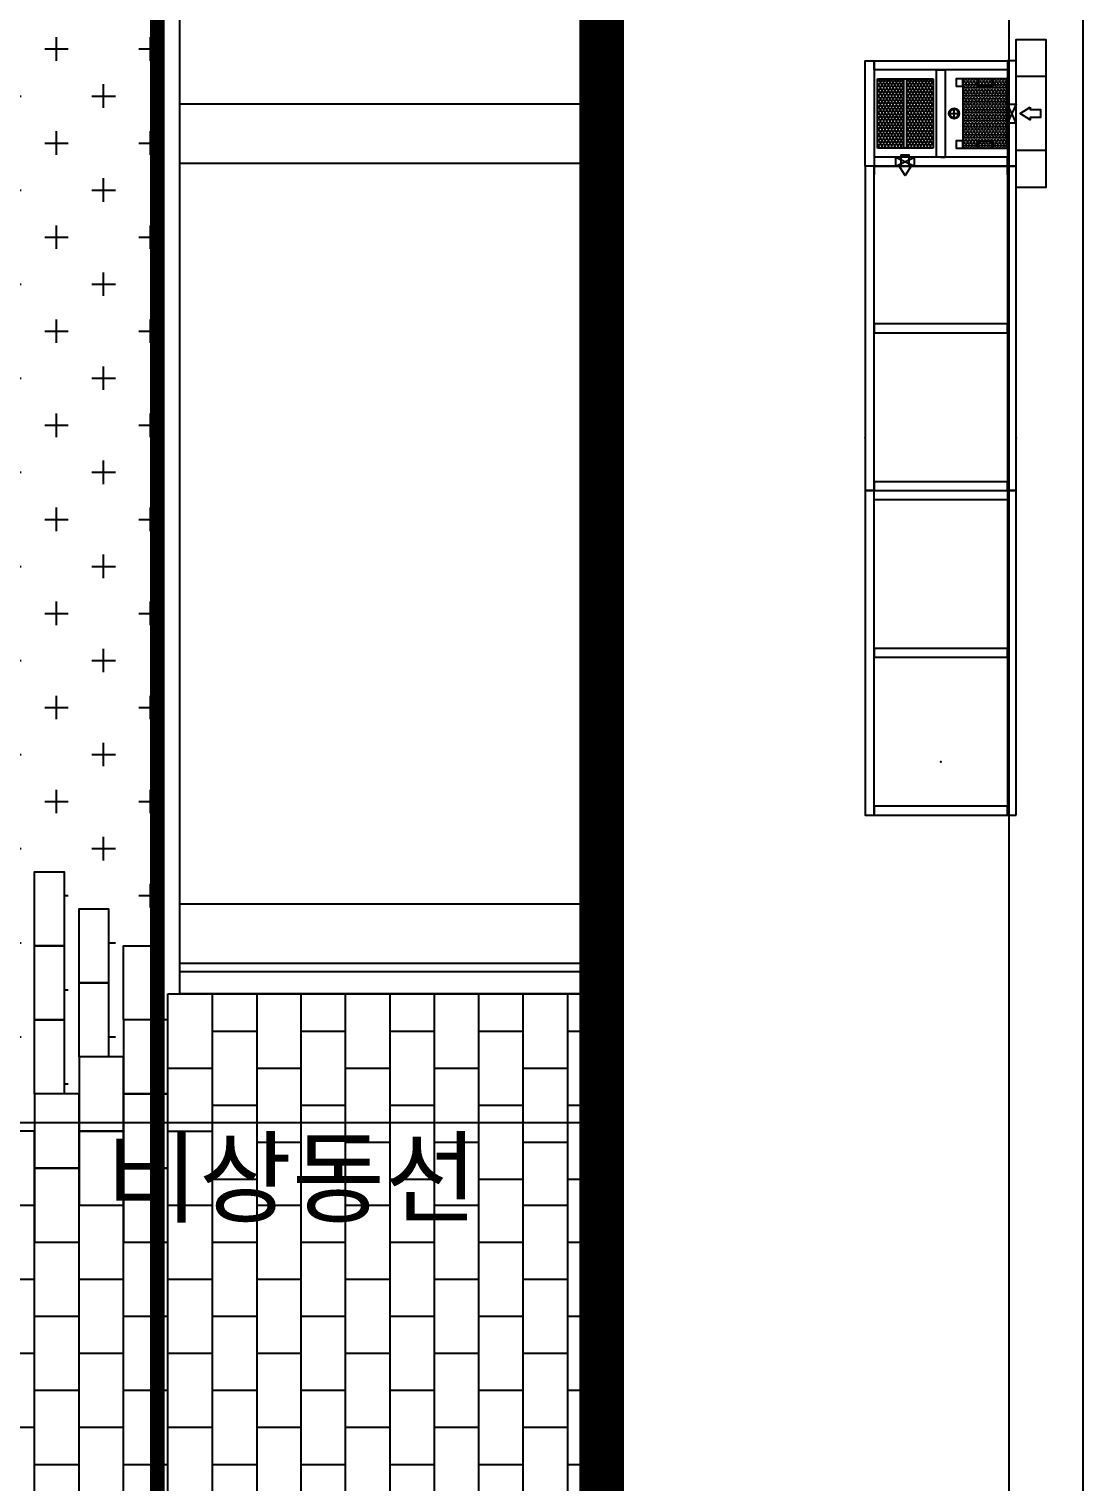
# Model space of a CAD drawing. Header units: millimetres. Extents: x -58335 to 291665, y -66693 to 213307.
# Drawn here: x 201016 to 208133, y 100228 to 110035 of the extents above; entities that cross this region are included whole.
import ezdxf
from ezdxf.xclip import XClip

# ---------------------------------------------------------------- set-up
doc = ezdxf.new("R2010")
doc.units = ezdxf.units.MM
doc.header["$LTSCALE"] = 1000
doc.header["$XCLIPFRAME"] = 0
for name, pattern in [('X-SITE$0$HID', [2.8, 1.8, -1]), ('X-SITE$0$HIDDEN', [0.375, 0.25, -0.125]), ('X-SITE$0$HIDDEN2', [4.75, 3.17, -1.58]), ('X-SITE$0$PHANTOM2', [1.25, 0.625, -0.125, 0.125, -0.125, 0.125, -0.125])]:
    doc.linetypes.add(name, pattern=pattern)
for name, color, linetype in [('X-SITE$0$-MY-계획선', 253, 'Continuous'), ('X-SITE$0$-MY-녹지', 254, 'Continuous'), ('X-SITE$0$-MY-보조선', 253, 'Continuous'), ('X-SITE$0$-MY-포장선', 254, 'Continuous'), ('X-SITE$0$-보도선', 7, 'Continuous'), ('X-SITE$0$A-BOUNDARY(PLAN)', 2, 'X-SITE$0$PHANTOM2'), ('X-SITE$0$A-전기충전기', 1, 'Continuous'), ('X-SITE$0$식물재배화분', 253, 'Continuous'), ('X-SITE$0$차선계획', 7, 'Continuous')]:
    doc.layers.add(name, color=color, linetype=linetype)
doc.layers.add('X-SITE$0$-변경 블럭 외곽-', color=252, linetype='Continuous', lineweight=0)
doc.layers.add('X-SITE$0$NOPLOT', color=193, linetype='Continuous', plot=False)
doc.layers.add('X-SITE$0$건축한계선(3m)', color=193, linetype='Continuous', plot=False)
doc.styles.add('X-SITE$0$Gtx', font='')
doc.styles.get('X-SITE$0$Gtx').set_extended_font_data('Dotum')
pattern_1 = [(0, (-29382.5, 14650.24), (317.5, 317.5), [158.75, -476.25]), (90, (-29303.13, 14570.87), (-317.5, 317.5), [158.75, -476.25])]

# ---------------------------------------------------------------- blocks, each defined once
blk = doc.blocks.new('X-SITE$0$A$C79eb7408')
blk.add_lwpolyline([(-150, 0), (150, 0), (150, 500), (-150, 500)], close=True)
blk = doc.blocks.new('X-SITE$0$A$Cf6841d34')
blk.add_lwpolyline([(100, 0), (-100, 0), (-100, 500), (100, 500)], close=True)
blk = doc.blocks.new('X-SITE$0$240910_L-1F')
at = {"layer": 'X-SITE$0$-MY-녹지'}
h = blk.add_hatch(dxfattribs=at)
h.set_pattern_fill('CROSS', color=256, scale=50, style=2)
h.set_pattern_definition(pattern_1)
h.paths.add_polyline_path([(159871.1, 116997), (159971.1, 116997), (159971.1, 118747), (160171.1, 118747), (160171.1, 117247), (160271.1, 117247), (160271.1, 118497), (160471.1, 118497), (160471.1, 116497), (160571.1, 116497), (160571.1, 118247), (160771.1, 118247), (160771.1, 116247), (160871.1, 116247), (160871.1, 118997), (161071.1, 118997), (161071.1, 116497), (161171.1, 116497), (161171.1, 118247), (161371.1, 118247), (161371.1, 116247), (161471.1, 116247), (161471.1, 118497), (161671.1, 118497), (161671.1, 116497), (161771.1, 116497), (161771.1, 117747), (161971.1, 117747), (161971.1, 116247), (162071.1, 116247), (162071.1, 117997), (162271.1, 117997), (162271.1, 116497), (162371.1, 116497), (162371.1, 118747), (162571.1, 118747), (162571.1, 116247), (162671.1, 116247), (162671.1, 118997), (162871.1, 118997), (162871.1, 116497), (162971.1, 116497), (162971.1, 118747), (163171.1, 118747), (163171.1, 117247), (163271.1, 117247), (163271.1, 119997), (163471.1, 119997), (163471.1, 117497), (163571.1, 117497), (163571.1, 117247), (163671.1, 117250.7), (163671.1, 121250.7), (163871.1, 121250.7), (163871.1, 120997), (164171.1, 120997), (164171.1, 121247), (164471.1, 121247), (164471.1, 121497), (164771.1, 121497), (164771.1, 121247), (165071.1, 121247), (165071.1, 120997), (165371.1, 120997), (165371.1, 121247), (165671.1, 121247), (165671.1, 120997), (166071.1, 120997), (166071.1, 117997), (165971.1, 117997), (165971.1, 117915.8), (165971.1, 117747), (166271.1, 117747), (166271.1, 118997), (166471.1, 118997), (166471.1, 117997), (166571.1, 117997), (166571.1, 119247), (166771.1, 119247), (166771.1, 117747), (166871.1, 117747), (166871.1, 118997), (167071.1, 118997), (167071.1, 117997), (167171.1, 117997), (167171.1, 118247), (167371.1, 118247), (167371.1, 117247), (167471.1, 117247), (167471.1, 118497), (167671.1, 118497), (167671.1, 117997), (167771.1, 117997), (167771.1, 118247), (167971.1, 118247), (167971.1, 117747), (168071.1, 117747), (168071.1, 117997), (168271.1, 117997), (168271.1, 116997), (168371.1, 116997), (168371.1, 118247), (168571.1, 118247), (168571.1, 117247), (168671.1, 117247), (168671.1, 117997), (168871.1, 117997), (168871.1, 116997), (168971.1, 116997), (168971.1, 118747), (169171.1, 118747), (169171.1, 116747), (169271.1, 116747), (169271.1, 117997), (169471.1, 117997), (169471.1, 116997), (169571.1, 116997), (169571.1, 118247), (169771.1, 118247), (169771.1, 116747), (169871.1, 116747), (169871.1, 117997), (170071.1, 117997), (170071.1, 117497), (170171.1, 117497), (170171.1, 118247), (170371.1, 118247), (170371.1, 117247), (170471.1, 117247), (170471.1, 117997), (170671.1, 117997), (170671.1, 117497), (170771.1, 117497), (170771.1, 118247), (170971.1, 118247), (170971.1, 117247), (171071.1, 117247), (171071.1, 118497), (171271.1, 118497), (171271.1, 116997), (171371.1, 116997), (171371.1, 118247), (171571.1, 118247), (171571.1, 117247), (171671.1, 117247), (171671.1, 118997), (171871.1, 118997), (171871.1, 117497), (171971.1, 117497), (171971.1, 118747), (172171.1, 118747), (172171.1, 117747), (172271.1, 117747), (172271.1, 118497), (172471.1, 118497), (172471.1, 117997), (172500, 117997), (172500, 125655.3), (157371.1, 125655.3), (157371.1, 119997), (157571.1, 119997), (157571.1, 120247), (157871.1, 120247), (157871.1, 120497), (158171.1, 120497), (158171.1, 120247), (158471.1, 120247), (158471.1, 120497), (158671.1, 120497), (158671.1, 117497), (158771.1, 117497), (158771.1, 117747), (158971.1, 117747), (158971.1, 116747), (159071.1, 116747), (159071.1, 117997), (159271.1, 117997), (159271.1, 116997), (159371.1, 116997), (159371.1, 118247), (159571.1, 118247), (159571.1, 116747), (159671.1, 116747), (159671.1, 117997), (159871.1, 117997)])
h = blk.add_hatch(dxfattribs=at)
h.set_pattern_fill('CROSS', color=256, scale=50, style=2)
h.set_pattern_definition(pattern_1)
h.paths.add_polyline_path([(159871.1, 116997), (159971.1, 116997), (159971.1, 118747), (160171.1, 118747), (160171.1, 117247), (160271.1, 117247), (160271.1, 118497), (160471.1, 118497), (160471.1, 116497), (160571.1, 116497), (160571.1, 118247), (160771.1, 118247), (160771.1, 116247), (160871.1, 116247), (160871.1, 118997), (161071.1, 118997), (161071.1, 116497), (161171.1, 116497), (161171.1, 118247), (161371.1, 118247), (161371.1, 116247), (161471.1, 116247), (161471.1, 118497), (161671.1, 118497), (161671.1, 116497), (161771.1, 116497), (161771.1, 117747), (161971.1, 117747), (161971.1, 116247), (162071.1, 116247), (162071.1, 117997), (162271.1, 117997), (162271.1, 116497), (162371.1, 116497), (162371.1, 118747), (162571.1, 118747), (162571.1, 116247), (162671.1, 116247), (162671.1, 118997), (162871.1, 118997), (162871.1, 116497), (162971.1, 116497), (162971.1, 118747), (163171.1, 118747), (163171.1, 117247), (163271.1, 117247), (163271.1, 119997), (163471.1, 119997), (163471.1, 117497), (163571.1, 117497), (163571.1, 117247), (163671.1, 117250.7), (163671.1, 121250.7), (163871.1, 121250.7), (163871.1, 120997), (164171.1, 120997), (164171.1, 121247), (164471.1, 121247), (164471.1, 121497), (164771.1, 121497), (164771.1, 121247), (165071.1, 121247), (165071.1, 120997), (165371.1, 120997), (165371.1, 121247), (165671.1, 121247), (165671.1, 120997), (166071.1, 120997), (166071.1, 117997), (165971.1, 117997), (165971.1, 117915.8), (165971.1, 117747), (166271.1, 117747), (166271.1, 118997), (166471.1, 118997), (166471.1, 117997), (166571.1, 117997), (166571.1, 119247), (166771.1, 119247), (166771.1, 117747), (166871.1, 117747), (166871.1, 118997), (167071.1, 118997), (167071.1, 117997), (167171.1, 117997), (167171.1, 118247), (167371.1, 118247), (167371.1, 117247), (167471.1, 117247), (167471.1, 118497), (167671.1, 118497), (167671.1, 117997), (167771.1, 117997), (167771.1, 118247), (167971.1, 118247), (167971.1, 117747), (168071.1, 117747), (168071.1, 117997), (168271.1, 117997), (168271.1, 116997), (168371.1, 116997), (168371.1, 118247), (168571.1, 118247), (168571.1, 117247), (168671.1, 117247), (168671.1, 117997), (168871.1, 117997), (168871.1, 116997), (168971.1, 116997), (168971.1, 118747), (169171.1, 118747), (169171.1, 116747), (169271.1, 116747), (169271.1, 117997), (169471.1, 117997), (169471.1, 116997), (169571.1, 116997), (169571.1, 118247), (169771.1, 118247), (169771.1, 116747), (169871.1, 116747), (169871.1, 117997), (170071.1, 117997), (170071.1, 117497), (170171.1, 117497), (170171.1, 118247), (170371.1, 118247), (170371.1, 117247), (170471.1, 117247), (170471.1, 117997), (170671.1, 117997), (170671.1, 117497), (170771.1, 117497), (170771.1, 118247), (170971.1, 118247), (170971.1, 117247), (171071.1, 117247), (171071.1, 118497), (171271.1, 118497), (171271.1, 116997), (171371.1, 116997), (171371.1, 118247), (171571.1, 118247), (171571.1, 117247), (171671.1, 117247), (171671.1, 118997), (171871.1, 118997), (171871.1, 117497), (171971.1, 117497), (171971.1, 118747), (172171.1, 118747), (172171.1, 117747), (172271.1, 117747), (172271.1, 118497), (172471.1, 118497), (172471.1, 117997), (172500, 117997), (172500, 125655.3), (157371.1, 125655.3), (157371.1, 119997), (157571.1, 119997), (157571.1, 120247), (157871.1, 120247), (157871.1, 120497), (158171.1, 120497), (158171.1, 120247), (158471.1, 120247), (158471.1, 120497), (158671.1, 120497), (158671.1, 117497), (158771.1, 117497), (158771.1, 117747), (158971.1, 117747), (158971.1, 116747), (159071.1, 116747), (159071.1, 117997), (159271.1, 117997), (159271.1, 116997), (159371.1, 116997), (159371.1, 118247), (159571.1, 118247), (159571.1, 116747), (159671.1, 116747), (159671.1, 117997), (159871.1, 117997)])
at = {"layer": 'X-SITE$0$-MY-계획선'}
for p in [(172650, 131956.5), (172650, 131956.5), (175500, 118172), (175500, 118172)]:
    blk.add_line(p, (172650, 118172), dxfattribs=at)
at = {"layer": 'X-SITE$0$-MY-보조선'}
blk.add_line((172500, 131894.4), (172500, 117997), dxfattribs=at)
blk.add_line((172500, 131894.4), (172500, 117997), dxfattribs=at)
blk.add_lwpolyline([(175500, 118322), (172650, 118322)], dxfattribs=at)
blk.add_lwpolyline([(175500, 118322), (172650, 118322)], dxfattribs=at)
at = {"layer": 'X-SITE$0$-MY-포장선'}
for p, q in [((172571.1, 110247), (172571.1, 118172)), ((172571.1, 110247), (172571.1, 118172)), ((173471.1, 110247), (173471.1, 118172)), ((173471.1, 110247), (173471.1, 118172)), ((173771.1, 110247), (173771.1, 118172)), ((173771.1, 110247), (173771.1, 118172)), ((174071.1, 110247), (174071.1, 118172)), ((174071.1, 110247), (174071.1, 118172)), ((174371.1, 110247), (174371.1, 118172)), ((174371.1, 110247), (174371.1, 118172)), ((174671.1, 110247), (174671.1, 118172)), ((174671.1, 110247), (174671.1, 118172)), ((174971.1, 110247), (174971.1, 118172)), ((174971.1, 110247), (174971.1, 118172)), ((175271.1, 110247), (175271.1, 118172)), ((175271.1, 110247), (175271.1, 118172)), ((171671.1, 109997), (171671.1, 116997)), ((171671.1, 109997), (171671.1, 116997)), ((172271.1, 110247), (172271.1, 116997)), ((172271.1, 110247), (172271.1, 116997))]:
    blk.add_line(p, q, dxfattribs=at)
for points in [[(172650, 124180.8), (175500, 124180.8)], [(172650, 124180.8), (175500, 124180.8)], [(172650, 123780.8), (175500, 123780.8)], [(172650, 123780.8), (175500, 123780.8)], [(172650, 118780.8), (175500, 118780.8)], [(172650, 118780.8), (175500, 118780.8)], [(172650, 118380.8), (175500, 118380.8)], [(172650, 118380.8), (175500, 118380.8)], [(172571.1, 118172), (175500, 118172)], [(172571.1, 118172), (175500, 118172)], [(172871.1, 118172), (172871.1, 110247)], [(172871.1, 118172), (172871.1, 110247)], [(173171.1, 118172), (173171.1, 110247)], [(173171.1, 118172), (173171.1, 110247)], [(172871.1, 117922), (173171.1, 117922)], [(172871.1, 117922), (173171.1, 117922)], [(173471.1, 117922), (173771.1, 117922)], [(173471.1, 117922), (173771.1, 117922)], [(174071.1, 117922), (174371.1, 117922)], [(174071.1, 117922), (174371.1, 117922)], [(174671.1, 117922), (174971.1, 117922)], [(174671.1, 117922), (174971.1, 117922)], [(175271.1, 117922), (175500, 117922)], [(175271.1, 117922), (175500, 117922)], [(172571.1, 117672), (172871.1, 117672)], [(172571.1, 117672), (172871.1, 117672)], [(173171.1, 117672), (173471.1, 117672)], [(173171.1, 117672), (173471.1, 117672)], [(173771.1, 117672), (174071.1, 117672)], [(173771.1, 117672), (174071.1, 117672)], [(174371.1, 117672), (174671.1, 117672)], [(174371.1, 117672), (174671.1, 117672)], [(174971.1, 117672), (175271.1, 117672)], [(174971.1, 117672), (175271.1, 117672)], [(172871.1, 117422), (173171.1, 117422)], [(172871.1, 117422), (173171.1, 117422)], [(173471.1, 117422), (173771.1, 117422)], [(173471.1, 117422), (173771.1, 117422)], [(174071.1, 117422), (174371.1, 117422)], [(174071.1, 117422), (174371.1, 117422)], [(174671.1, 117422), (174971.1, 117422)], [(174671.1, 117422), (174971.1, 117422)], [(175271.1, 117422), (175500, 117422)], [(175271.1, 117422), (175500, 117422)], [(172571.1, 117247), (172871.1, 117247)], [(172571.1, 117247), (172871.1, 117247)], [(173171.1, 117172), (173471.1, 117172)], [(173171.1, 117172), (173471.1, 117172)], [(173771.1, 117172), (174071.1, 117172)], [(173771.1, 117172), (174071.1, 117172)], [(174371.1, 117172), (174671.1, 117172)], [(174371.1, 117172), (174671.1, 117172)], [(174971.1, 117172), (175271.1, 117172)], [(174971.1, 117172), (175271.1, 117172)], [(171671.1, 109997), (171971.1, 109997), (171971.1, 116997)], [(171671.1, 109997), (171971.1, 109997), (171971.1, 116997)], [(172871.1, 116922), (173171.1, 116922)], [(172871.1, 116922), (173171.1, 116922)], [(173471.1, 116922), (173771.1, 116922)], [(173471.1, 116922), (173771.1, 116922)], [(174071.1, 116922), (174371.1, 116922)], [(174071.1, 116922), (174371.1, 116922)], [(174671.1, 116922), (174971.1, 116922)], [(174671.1, 116922), (174971.1, 116922)], [(175271.1, 116922), (175500, 116922)], [(175271.1, 116922), (175500, 116922)], [(171371.1, 116747), (171671.1, 116747)], [(171371.1, 116747), (171671.1, 116747)], [(171971.1, 116747), (172271.1, 116747)], [(171971.1, 116747), (172271.1, 116747)], [(172571.1, 116747), (172871.1, 116747)], [(172571.1, 116747), (172871.1, 116747)], [(173171.1, 116747), (173471.1, 116747)], [(173171.1, 116747), (173471.1, 116747)], [(173771.1, 116747), (174071.1, 116747)], [(173771.1, 116747), (174071.1, 116747)], [(174371.1, 116747), (174671.1, 116747)], [(174371.1, 116747), (174671.1, 116747)], [(174971.1, 116747), (175271.1, 116747)], [(174971.1, 116747), (175271.1, 116747)], [(171671.1, 116497), (171971.1, 116497)], [(171671.1, 116497), (171971.1, 116497)], [(172271.1, 116497), (172571.1, 116497)], [(172271.1, 116497), (172571.1, 116497)], [(172871.1, 116497), (173171.1, 116497)], [(172871.1, 116497), (173171.1, 116497)], [(173471.1, 116497), (173771.1, 116497)], [(173471.1, 116497), (173771.1, 116497)], [(174071.1, 116497), (174371.1, 116497)], [(174071.1, 116497), (174371.1, 116497)], [(174671.1, 116497), (174971.1, 116497)], [(174671.1, 116497), (174971.1, 116497)], [(175271.1, 116497), (175500, 116497)], [(175271.1, 116497), (175500, 116497)], [(171371.1, 116247), (171671.1, 116247)], [(171371.1, 116247), (171671.1, 116247)], [(171971.1, 116247), (172271.1, 116247)], [(171971.1, 116247), (172271.1, 116247)], [(172571.1, 116247), (172871.1, 116247)], [(172571.1, 116247), (172871.1, 116247)], [(173171.1, 116247), (173471.1, 116247)], [(173171.1, 116247), (173471.1, 116247)], [(173771.1, 116247), (174071.1, 116247)], [(173771.1, 116247), (174071.1, 116247)], [(174371.1, 116247), (174671.1, 116247)], [(174371.1, 116247), (174671.1, 116247)], [(174971.1, 116247), (175271.1, 116247)], [(174971.1, 116247), (175271.1, 116247)], [(171671.1, 115997), (171971.1, 115997)], [(171671.1, 115997), (171971.1, 115997)], [(172271.1, 115997), (172571.1, 115997)], [(172271.1, 115997), (172571.1, 115997)], [(172871.1, 115997), (173171.1, 115997)], [(172871.1, 115997), (173171.1, 115997)], [(173471.1, 115997), (173771.1, 115997)], [(173471.1, 115997), (173771.1, 115997)], [(174071.1, 115997), (174371.1, 115997)], [(174071.1, 115997), (174371.1, 115997)], [(174671.1, 115997), (174971.1, 115997)], [(174671.1, 115997), (174971.1, 115997)], [(175271.1, 115997), (175500, 115997)], [(175271.1, 115997), (175500, 115997)], [(171371.1, 115747), (171671.1, 115747)], [(171371.1, 115747), (171671.1, 115747)], [(171971.1, 115747), (172271.1, 115747)], [(171971.1, 115747), (172271.1, 115747)], [(172571.1, 115747), (172871.1, 115747)], [(172571.1, 115747), (172871.1, 115747)], [(173171.1, 115747), (173471.1, 115747)], [(173171.1, 115747), (173471.1, 115747)], [(173771.1, 115747), (174071.1, 115747)], [(173771.1, 115747), (174071.1, 115747)], [(174371.1, 115747), (174671.1, 115747)], [(174371.1, 115747), (174671.1, 115747)], [(174971.1, 115747), (175271.1, 115747)], [(174971.1, 115747), (175271.1, 115747)], [(171671.1, 115497), (171971.1, 115497)], [(171671.1, 115497), (171971.1, 115497)], [(172271.1, 115497), (172571.1, 115497)], [(172271.1, 115497), (172571.1, 115497)], [(172871.1, 115497), (173171.1, 115497)], [(172871.1, 115497), (173171.1, 115497)], [(173471.1, 115497), (173771.1, 115497)], [(173471.1, 115497), (173771.1, 115497)], [(174071.1, 115497), (174371.1, 115497)], [(174071.1, 115497), (174371.1, 115497)], [(174671.1, 115497), (174971.1, 115497)], [(174671.1, 115497), (174971.1, 115497)], [(175271.1, 115497), (175500, 115497)], [(175271.1, 115497), (175500, 115497)], [(171371.1, 115247), (171671.1, 115247)], [(171371.1, 115247), (171671.1, 115247)], [(171971.1, 115247), (172271.1, 115247)], [(171971.1, 115247), (172271.1, 115247)], [(172571.1, 115247), (172871.1, 115247)], [(172571.1, 115247), (172871.1, 115247)], [(173171.1, 115247), (173471.1, 115247)], [(173171.1, 115247), (173471.1, 115247)], [(173771.1, 115247), (174071.1, 115247)], [(173771.1, 115247), (174071.1, 115247)], [(174371.1, 115247), (174671.1, 115247)], [(174371.1, 115247), (174671.1, 115247)], [(174971.1, 115247), (175271.1, 115247)], [(174971.1, 115247), (175271.1, 115247)], [(171671.1, 114997), (171971.1, 114997)], [(171671.1, 114997), (171971.1, 114997)], [(172271.1, 114997), (172571.1, 114997)], [(172271.1, 114997), (172571.1, 114997)], [(172871.1, 114997), (173171.1, 114997)], [(172871.1, 114997), (173171.1, 114997)], [(173471.1, 114997), (173771.1, 114997)], [(173471.1, 114997), (173771.1, 114997)], [(174071.1, 114997), (174371.1, 114997)], [(174071.1, 114997), (174371.1, 114997)], [(174671.1, 114997), (174971.1, 114997)], [(174671.1, 114997), (174971.1, 114997)], [(175271.1, 114997), (175500, 114997)], [(175271.1, 114997), (175500, 114997)]]:
    blk.add_lwpolyline(points, dxfattribs=at)
at = {"layer": 'X-SITE$0$NOPLOT'}
blk.add_line((152471.1, 117305.3), (175500, 117305.3), dxfattribs=at)
blk.add_line((152471.1, 117305.3), (175500, 117305.3), dxfattribs=at)
at = {"layer": 'X-SITE$0$-MY-포장선'}
for name, p in [('X-SITE$0$A$Cf6841d34', (171771.1, 118497)), ('X-SITE$0$A$Cf6841d34', (171771.1, 118497)), ('X-SITE$0$A$Cf6841d34', (172071.1, 118247)), ('X-SITE$0$A$Cf6841d34', (172071.1, 118247)), ('X-SITE$0$A$Cf6841d34', (171771.1, 117997)), ('X-SITE$0$A$Cf6841d34', (171771.1, 117997)), ('X-SITE$0$A$Cf6841d34', (172371.1, 117997)), ('X-SITE$0$A$Cf6841d34', (172371.1, 117997)), ('X-SITE$0$A$Cf6841d34', (172071.1, 117747)), ('X-SITE$0$A$Cf6841d34', (172071.1, 117747)), ('X-SITE$0$A$Cf6841d34', (171771.1, 117497)), ('X-SITE$0$A$Cf6841d34', (171771.1, 117497)), ('X-SITE$0$A$C79eb7408', (172421.1, 117497)), ('X-SITE$0$A$C79eb7408', (172421.1, 117497)), ('X-SITE$0$A$C79eb7408', (172121.1, 117247)), ('X-SITE$0$A$C79eb7408', (172121.1, 117247)), ('X-SITE$0$A$C79eb7408', (171821.1, 116997)), ('X-SITE$0$A$C79eb7408', (171821.1, 116997)), ('X-SITE$0$A$C79eb7408', (172421.1, 116997)), ('X-SITE$0$A$C79eb7408', (172421.1, 116997)), ('X-SITE$0$A$C79eb7408', (171521.1, 116747)), ('X-SITE$0$A$C79eb7408', (171521.1, 116747)), ('X-SITE$0$A$C79eb7408', (172121.1, 116747)), ('X-SITE$0$A$C79eb7408', (172121.1, 116747)), ('X-SITE$0$A$C79eb7408', (171821.1, 116497)), ('X-SITE$0$A$C79eb7408', (171821.1, 116497)), ('X-SITE$0$A$C79eb7408', (172421.1, 116497)), ('X-SITE$0$A$C79eb7408', (172421.1, 116497))]:
    blk.add_blockref(name, p, dxfattribs=at)
at = {"layer": 'X-SITE$0$NOPLOT', "style": 'X-SITE$0$Gtx'}
blk.add_text('비상동선', height=500, dxfattribs=at).set_placement((172153.4, 116682.8))
blk.add_text('비상동선', height=500, dxfattribs=at).set_placement((172153.4, 116682.8))
blk = doc.blocks.new('X-SITE$0$A$C58c92af8')
at = {"layer": 'X-SITE$0$-보도선'}
blk.add_line((497735.9, 454905.6), (497735.9, 292098.8), dxfattribs=at)
at = {"layer": 'X-SITE$0$-보도선', "color": 252}
blk.add_lwpolyline([(385956.9, 466905.6), (485735.9, 466905.6, -0.414214), (497735.9, 454905.6), (497735.9, 292098.8, -0.414214), (485735.9, 280098.8), (431756.9, 280098.8)], format="xyb", dxfattribs=at)
at = {"layer": 'X-SITE$0$NOPLOT', "color": 251, "lineweight": 0}
blk.add_lwpolyline([(487914.8, 282848.8), (494985.9, 289919.8), (494985.9, 457084.5), (487914.8, 464155.6), (324556.9, 464155.6), (317485.9, 457084.6), (317485.9, 289919.8), (324556.9, 282848.8)], close=True, dxfattribs=at)
at = {"layer": 'X-SITE$0$차선계획', "color": 252}
blk.add_lwpolyline([(385949.1, 467405.6), (485985.9, 467405.6, -0.414214), (498235.9, 455155.6), (498235.9, 291848.8, -0.414214), (485985.9, 279598.8), (431756.9, 279598.8)], format="xyb", dxfattribs=at)
blk = doc.blocks.new('X-SITE$0$s2')
at = {"layer": 'X-SITE$0$식물재배화분'}
h = blk.add_hatch(dxfattribs=at)
h.set_pattern_fill('HEX', color=8, scale=0.05, style=0)
h.set_pattern_definition([(180, (0.93054, -0.26), (0, -0.01082532), [0.00625, -0.0125]), (300, (0.93054, -0.26), (0.009375, 0.00541266), [0.00625, -0.0125]), (240, (0.92429, -0.26), (0.009375, -0.00541266), [0.00625, -0.0125])])
h.paths.add_polyline_path([(-0.234, -0.261), (-0.234, -0.559), (0.234, -0.559), (0.234, -0.261)])
h = blk.add_hatch(dxfattribs=at)
h.set_pattern_fill('HONEY', color=8, scale=0.1, style=0)
h.set_pattern_definition([(180, (256.349269, -34.993789), (-0.01875, -0.0108253175), [0.0125, -0.025]), (300, (256.349269, -34.993789), (0.01874999996, -0.01082531757), [0.0125, -0.025]), (240, (256.349269, -34.993789), (-4e-11, -0.02165063507), [-0.025, 0.0125])])
h.paths.add_polyline_path([(0.235, -0.9395), (0.235, -0.762), (-0.235, -0.762), (-0.235, -0.9395)])
h = blk.add_hatch(dxfattribs=at)
h.set_pattern_fill('HONEY', color=8, scale=0.1, style=0)
h.set_pattern_definition([(180, (256.349269, -35.191289), (-0.01875, -0.0108253175), [0.0125, -0.025]), (300, (256.349269, -35.191289), (0.01874999996, -0.01082531757), [0.0125, -0.025]), (240, (256.349269, -35.191289), (-4e-11, -0.02165063507), [-0.025, 0.0125])])
h.paths.add_polyline_path([(0.235, -1.137), (0.235, -0.9595), (-0.235, -0.9595), (-0.235, -1.137)])
at = {"layer": 'X-SITE$0$식물재배화분', "color": 8}
for p, q in [((0.235, -0.26), (-0.235, -0.26)), ((-0.235, -0.26), (-0.235, -0.56)), ((0.234, -0.261), (-0.234, -0.261)), ((-0.234, -0.261), (-0.234, -0.559)), ((0.234, -0.559), (0.234, -0.261)), ((0.235, -0.56), (0.235, -0.26)), ((-0.235, -0.56), (0.235, -0.56)), ((-0.234, -0.559), (0.234, -0.559)), ((-0.235, -1.137), (-0.235, -0.762)), ((-0.235, -0.762), (0.235, -0.762)), ((0.235, -0.762), (0.235, -1.137)), ((0.235, -1.137), (-0.235, -1.137))]:
    blk.add_line(p, q, dxfattribs=at)
at = {"layer": 'X-SITE$0$식물재배화분'}
for p, q in [((0.415, -0.26), (0.355, -0.26)), ((0.355, -0.26), (0.355, -1.16)), ((0.295, -0.71), (0.295, -0.68)), ((0.295, -0.71), (0.295, -0.74)), ((0.355, -1.16), (0.415, -1.16))]:
    blk.add_line(p, q, dxfattribs=at)
at = {"layer": 'X-SITE$0$식물재배화분', "linetype": 'X-SITE$0$HIDDEN', "ltscale": 3}
for p, q in [((2.605, -1.16), (2.605, -0.26)), ((0.3557, -0.8875), (0.295, -0.8875)), ((0.355, -1.0125), (0.295, -1.0125))]:
    blk.add_line(p, q, dxfattribs=at)
at = {"layer": 'X-SITE$0$식물재배화분', "color": 8}
for points in [[(0.5, -0.2), (-0.5, -0.2), (-0.5, 0), (0.5, 0)], [(-0.235, -0.56), (-0.235, -0.606), (-0.185, -0.606), (-0.185, -0.56)], [(0.185, -0.56), (0.185, -0.606), (0.235, -0.606), (0.235, -0.56)]]:
    blk.add_lwpolyline(points, close=True, dxfattribs=at)
at = {"layer": 'X-SITE$0$식물재배화분', "color": 8, "linetype": 'X-SITE$0$HIDDEN2', "ltscale": 0.2}
for points in [[(-0.25, 0), (-0.25, 0), (-0.25, -0.2)], [(0.25, 0), (0.25, 0), (0.25, -0.2)]]:
    blk.add_lwpolyline(points, dxfattribs=at)
at = {"layer": 'X-SITE$0$식물재배화분', "color": 7}
for points in [[(-0.0426, -0.1074), (-0.0261, -0.1074), (-0.0261, -0.0365), (0.0261, -0.0365), (0.0261, -0.1074), (0.0426, -0.1074), (0, -0.1745)], [(0.3504, -0.9938), (0.3504, -0.9773), (0.2796, -0.9773), (0.2796, -0.925), (0.3504, -0.925), (0.3504, -0.9085), (0.4176, -0.9512)]]:
    blk.add_lwpolyline(points, close=True, dxfattribs=at)
at = {"layer": 'X-SITE$0$식물재배화분'}
for points in [[(-0.355, -0.26), (0.355, -0.26), (0.355, -0.2), (-0.355, -0.2)], [(-0.295, -1.16), (-0.355, -1.16), (-0.355, -0.26), (-0.295, -0.26)], [(0.355, -1.16), (0.355, -0.26), (0.295, -0.26), (0.295, -1.16)], [(2.545, -0.2), (0.355, -0.2), (0.355, -0.26), (2.545, -0.26)], [(4.735, -0.2), (2.545, -0.2), (2.545, -0.26), (4.735, -0.26)], [(4.735, -1.16), (4.735, -0.26), (4.675, -0.26), (4.675, -1.16)], [(0.295, -0.74), (-0.295, -0.74), (-0.295, -0.68), (0.295, -0.68)], [(0.355, -1.22), (-0.355, -1.22), (-0.355, -1.16), (0.355, -1.16)], [(2.545, -1.16), (0.355, -1.16), (0.355, -1.22), (2.545, -1.22)], [(4.735, -1.16), (2.545, -1.16), (2.545, -1.22), (4.735, -1.22)]]:
    blk.add_lwpolyline(points, close=True, dxfattribs=at)
at = {"layer": 'X-SITE$0$식물재배화분', "linetype": 'X-SITE$0$HIDDEN', "ltscale": 3}
for points in [[(-0.0625, -0.26), (-0.0625, -0.2)], [(0.0626, -0.2), (-0.0625, -0.26)], [(-0.0625, -0.2), (0.0626, -0.26)], [(0.0626, -0.26), (0.0626, -0.2)], [(0.295, -1.0125), (0.3557, -0.8875)], [(0.355, -1.0125), (0.295, -0.8875)]]:
    blk.add_lwpolyline(points, dxfattribs=at)
for points in [[(1.48, -0.26), (1.42, -0.26), (1.42, -1.16), (1.48, -1.16)], [(2.545, -1.16), (2.545, -0.26), (2.485, -0.26), (2.485, -1.16)], [(3.67, -0.26), (3.61, -0.26), (3.61, -1.16), (3.67, -1.16)]]:
    blk.add_lwpolyline(points, close=True, dxfattribs=at)
at = {"layer": 'X-SITE$0$식물재배화분', "color": 8}
for points in [[(-0.234, -0.4625), (-0.194, -0.4625, 0.414214), (-0.1815, -0.45), (-0.1815, -0.37, 0.414214), (-0.194, -0.3575), (-0.234, -0.3575)], [(-0.234, -0.3625), (-0.194, -0.3625, -0.414214), (-0.1865, -0.37), (-0.1865, -0.45, -0.414214), (-0.194, -0.4575), (-0.234, -0.4575)], [(0.234, -0.4625), (0.194, -0.4625, -0.414214), (0.1815, -0.45), (0.1815, -0.37, -0.414214), (0.194, -0.3575), (0.234, -0.3575)], [(0.234, -0.3625), (0.194, -0.3625, 0.414214), (0.1865, -0.37), (0.1865, -0.45, 0.414214), (0.194, -0.4575), (0.234, -0.4575)]]:
    blk.add_lwpolyline(points, format="xyb", dxfattribs=at)
for points in [[(0, -0.655), (0, -0.585)], [(0.035, -0.62), (-0.035, -0.62)], [(0.235, -0.9395), (-0.235, -0.9395)], [(0.235, -0.9595), (-0.235, -0.9595)]]:
    blk.add_lwpolyline(points, dxfattribs=at)
for centre, radius in [((-0.2315, -0.36), 0.0025), ((0.2315, -0.36), 0.0025), ((-0.2315, -0.46), 0.0025), ((0.2315, -0.46), 0.0025), ((0, -0.62), 0.035), ((0, -0.62), 0.03)]:
    blk.add_circle(centre, radius, dxfattribs=at)
at = {"layer": 'X-SITE$0$식물재배화분'}
for p in [(2.19, -0.2), (4.375, -0.71), (2.19, -1.22)]:
    blk.add_point(p, dxfattribs=at)
blk = doc.blocks.new('X-SITE$0$A$C2afb0e87')
at = {"layer": 'X-SITE$0$식물재배화분', "lineweight": 0, "xscale": 1000, "yscale": 1000, "zscale": 1000, "rotation": 270}
blk.add_blockref('X-SITE$0$s2', (173428.9, -48090.2), dxfattribs=at)

msp = doc.modelspace()

# ---------------------------------------------------------------- linework, layer by layer
at = {"layer": 'X-SITE$0$-변경 블럭 외곽-', "color": 8, "lineweight": 0, "elevation": 0}
msp.add_lwpolyline([(204882.5, 150483.9), (197811.4, 157555), (34453.6, 157555), (27382.5, 150484), (27382.5, -16680.8), (34453.6, -23751.8), (197811.4, -23751.8), (204882.5, -16680.8), (204882.5, 150483.9)], dxfattribs=at)
at = {"layer": 'X-SITE$0$A-BOUNDARY(PLAN)', "color": 2, "ltscale": 5, "const_width": 300, "elevation": 0}
msp.add_lwpolyline([(204882.5, 150483.9), (197811.4, 157555), (34453.6, 157555), (27382.5, 150484), (27382.5, -16680.8), (34453.6, -23751.8), (197811.4, -23751.8), (204882.5, -16680.8), (204882.5, 150483.9)], dxfattribs=at)
at = {"layer": 'X-SITE$0$A-BOUNDARY(PLAN)', "color": 2, "ltscale": 5, "const_width": 100, "elevation": 0}
msp.add_lwpolyline([(196568.8, 154555), (35696.2, 154555), (30382.5, 149241.3), (30382.5, -15438.1), (35696.2, -20751.8), (196568.8, -20751.8), (201882.5, -15438.1), (201882.5, 149241.3)], close=True, dxfattribs=at)
at = {"layer": 'X-SITE$0$건축한계선(3m)', "linetype": 'X-SITE$0$HID', "lineweight": 0, "elevation": 0}
for points in [[(35696.2, -20751.8), (196568.8, -20751.8), (201882.5, -15438.1), (201882.5, 149241.3), (196568.8, 154555)], [(196568.8, -20751.8), (201882.5, -15438.1), (201882.5, 149241.3), (196568.8, 154555)]]:
    msp.add_lwpolyline(points, dxfattribs=at)

# ---------------------------------------------------------------- block references
msp.add_blockref('X-SITE$0$240910_L-1F', (29382.5, -14650.2))
at = {"layer": 'X-SITE$0$A-전기충전기'}
ref = msp.add_blockref('X-SITE$0$A$C58c92af8', (-290103.4, -306600.6), dxfattribs=at)
XClip(ref).set_block_clipping_path([(231768.3252820689, 239907.43377654), (581768.3252820689, 519907.4337765401)])
at = {"layer": 'X-SITE$0$식물재배화분'}
msp.add_blockref('X-SITE$0$A$C2afb0e87', (34453.6, 157555), dxfattribs=at)

doc.saveas('drawing.dxf')
